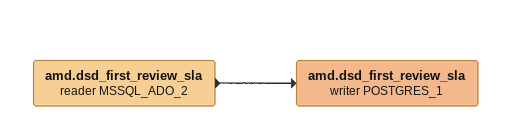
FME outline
amd.dsd_first_review_sla (reader MSSQL_ADO_2)
    -> amd.dsd_first_review_sla (writer POSTGRES_1)
amd.dsd_first_review_sla (writer POSTGRES_1)
